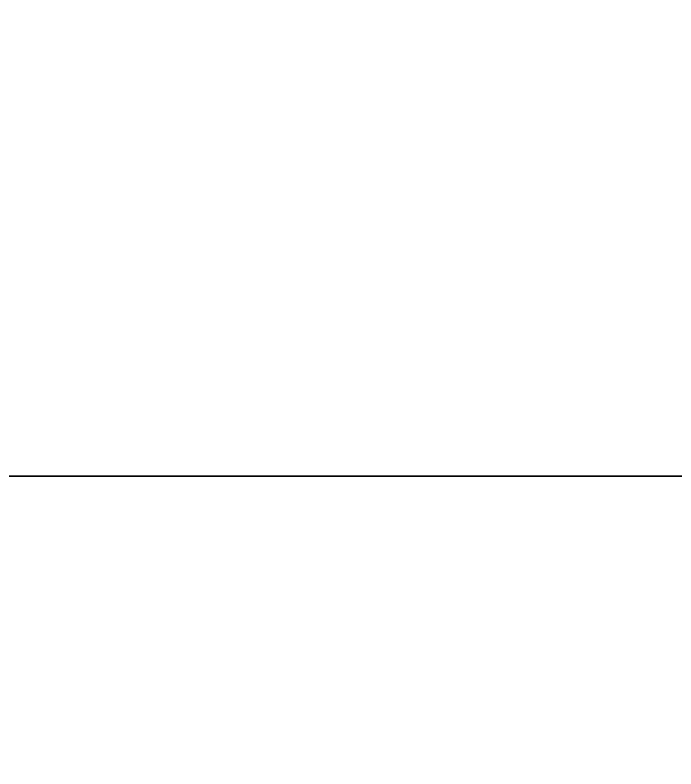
# Model space of a CAD drawing. Extents: x -1 to 1781, y -369 to 1.
# Drawn here: x 173.23 to 204.81, y -313.99 to -277.98 of the extents above; entities that cross this region are included whole.
import ezdxf

# ---------------------------------------------------------------- set-up
doc = ezdxf.new("R2010")
doc.units = 0
doc.layers.add('IQ_200_3D', color=1, linetype='Continuous')

msp = doc.modelspace()

# ---------------------------------------------------------------- meshes
at = {"layer": 'IQ_200_3D'}
mesh = msp.add_polyface(dxfattribs=at)
corners = [(1780, -350, 1218), (1780, 0, 1255), (0, 0, 1255), (0, -350, 1218), (1749, -296.852, 1223.618), (468, -296.852, 1223.618), (468, -54.761, 1249.211), (1749, -54.761, 1249.211)]
mesh.append_faces([[corners[k] for k in face] for face in [(1, 7, 0), (4, 0, 7)]], dxfattribs={"vtx0": -1, "vtx1": -1})
mesh.append_faces([[corners[k] for k in face] for face in [(0, 4, 5, 3), (6, 2, 3), (3, 5, 6)]], dxfattribs={"vtx0": -1, "vtx2": -1})
mesh.append_faces([[corners[k] for k in face] for face in [(6, 7, 1, 2)]], dxfattribs={"vtx1": -1, "vtx3": -1})
mesh = msp.add_polyface(dxfattribs=at)
corners = [(1780, -300, 1005), (0, -300, 1005), (0, 0, 1005), (1780, 0, 1005)]
mesh.append_faces([[corners[k] for k in face] for face in [(0, 1, 2, 3)]])
mesh = msp.add_polyface(dxfattribs=at)
corners = [(450, -330, 1220.114), (20, -330, 1220.114), (20, -26, 1252.251), (450, -26, 1252.251)]
mesh.append_faces([[corners[k] for k in face] for face in [(0, 1, 2, 3)]])
mesh = msp.add_polyface(dxfattribs=at)
corners = [(450, -26, 1266), (20, -26, 1266), (20, -330, 1266), (450, -330, 1266)]
mesh.append_faces([[corners[k] for k in face] for face in [(0, 1, 2, 3)]])
mesh = msp.add_polyface(dxfattribs=at)
corners = [(1780, -350, 1064.588), (0, -350, 1064.588), (0, -300, 1005), (1780, -300, 1005)]
mesh.append_faces([[corners[k] for k in face] for face in [(0, 1, 2, 3)]])

doc.saveas('drawing.dxf')
